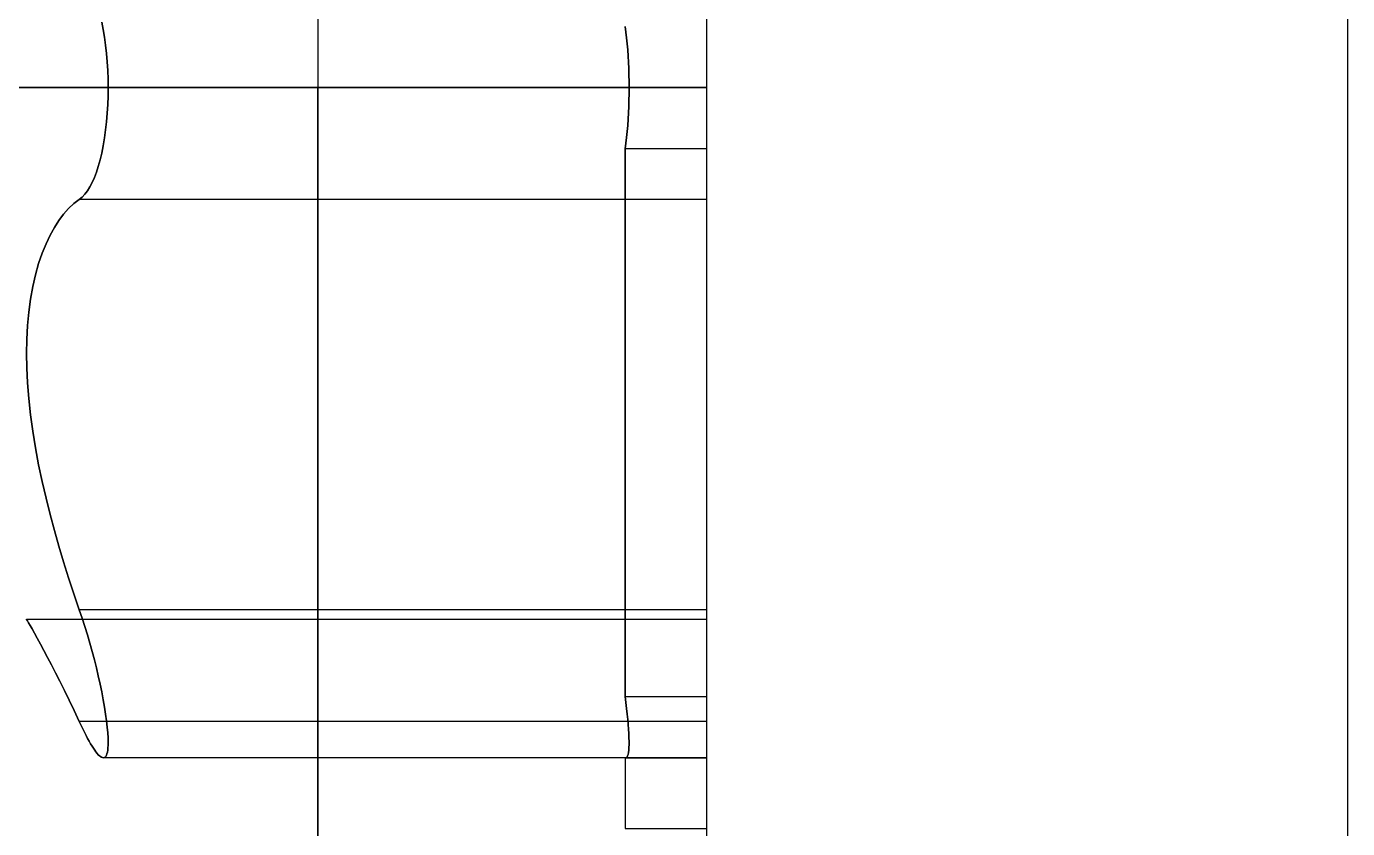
# Model space of a CAD drawing. Header units: millimetres. Extents: x 256 to 2599, y 626 to 1192.
# Drawn here: x 1908.485 to 1909.031, y 842.148 to 842.479 of the extents above; entities that cross this region are included whole.
import ezdxf

# ---------------------------------------------------------------- set-up
doc = ezdxf.new("R2010")
doc.units = ezdxf.units.MM
for name, color, linetype in [('Aria compressa', 140, 'Continuous'), ('MAIN-1', 7, 'Continuous'), ('MAIN-2', 7, 'Continuous')]:
    doc.layers.add(name, color=color, linetype=linetype)
doc.styles.add('PNP_LTYPE', font='txt.shx')
doc.linetypes.add('ISO-GENERAL', pattern='A,5,["/",PNP_LTYPE,S=1.5,R=0,X=0,Y=-0.75],-0.0001', length=5.0001)

msp = doc.modelspace()

# ---------------------------------------------------------------- linework, layer by layer
at = {"layer": 'Aria compressa', "linetype": 'ISO-GENERAL'}
msp.add_line((1909.03115, 890.23082), (1909.03115, 839.90568), dxfattribs=at)
at = {"layer": 'MAIN-1'}
msp.add_line((1908.76622, 834.29997), (1908.76622, 843.16655), dxfattribs=at)
at = {"layer": 'MAIN-2'}
for p, q in [((1908.60543, 843.20614), (1908.60543, 842.45406)), ((1908.60543, 843.20614), (1908.60543, 842.45406)), ((1908.60543, 843.20614), (1908.60543, 842.45406)), ((1908.60543, 843.20614), (1908.60543, 842.45406)), ((1908.5161, 842.48112), (1908.51672, 842.47808)), ((1908.51672, 842.47808), (1908.5161, 842.48112)), ((1908.5161, 842.48112), (1908.51672, 842.47808)), ((1908.51672, 842.47808), (1908.5161, 842.48112)), ((1908.51672, 842.47808), (1908.51725, 842.4749)), ((1908.51725, 842.4749), (1908.51672, 842.47808)), ((1908.51672, 842.47808), (1908.51725, 842.4749)), ((1908.51725, 842.4749), (1908.51672, 842.47808)), ((1908.51725, 842.4749), (1908.51771, 842.47158)), ((1908.51771, 842.47158), (1908.51725, 842.4749)), ((1908.51725, 842.4749), (1908.51771, 842.47158)), ((1908.51771, 842.47158), (1908.51725, 842.4749)), ((1908.7325, 842.47936), (1908.7328, 842.47705)), ((1908.7328, 842.47705), (1908.7325, 842.47936)), ((1908.7325, 842.47936), (1908.7328, 842.47705)), ((1908.7328, 842.47705), (1908.7325, 842.47936)), ((1908.7328, 842.47705), (1908.73307, 842.47466)), ((1908.73307, 842.47466), (1908.7328, 842.47705)), ((1908.7328, 842.47705), (1908.73307, 842.47466)), ((1908.73307, 842.47466), (1908.7328, 842.47705)), ((1908.73307, 842.47466), (1908.73332, 842.47219)), ((1908.73332, 842.47219), (1908.73307, 842.47466)), ((1908.73307, 842.47466), (1908.73332, 842.47219)), ((1908.73332, 842.47219), (1908.73307, 842.47466)), ((1908.51771, 842.47158), (1908.51808, 842.46815)), ((1908.51808, 842.46815), (1908.51771, 842.47158)), ((1908.51771, 842.47158), (1908.51808, 842.46815)), ((1908.51808, 842.46815), (1908.51771, 842.47158)), ((1908.73332, 842.47219), (1908.73353, 842.46967)), ((1908.73353, 842.46967), (1908.73332, 842.47219)), ((1908.73332, 842.47219), (1908.73353, 842.46967)), ((1908.73353, 842.46967), (1908.73332, 842.47219)), ((1908.73353, 842.46967), (1908.73371, 842.46711)), ((1908.73371, 842.46711), (1908.73353, 842.46967)), ((1908.73353, 842.46967), (1908.73371, 842.46711)), ((1908.73371, 842.46711), (1908.73353, 842.46967)), ((1908.51808, 842.46815), (1908.51838, 842.46465)), ((1908.51838, 842.46465), (1908.51808, 842.46815)), ((1908.51808, 842.46815), (1908.51838, 842.46465)), ((1908.51838, 842.46465), (1908.51808, 842.46815)), ((1908.51838, 842.46465), (1908.51858, 842.46111)), ((1908.51858, 842.46111), (1908.51838, 842.46465)), ((1908.51838, 842.46465), (1908.51858, 842.46111)), ((1908.51858, 842.46111), (1908.51838, 842.46465)), ((1908.73371, 842.46711), (1908.73385, 842.46451)), ((1908.73385, 842.46451), (1908.73371, 842.46711)), ((1908.73371, 842.46711), (1908.73385, 842.46451)), ((1908.73385, 842.46451), (1908.73371, 842.46711)), ((1908.73385, 842.46451), (1908.73396, 842.46189)), ((1908.73396, 842.46189), (1908.73385, 842.46451)), ((1908.73385, 842.46451), (1908.73396, 842.46189)), ((1908.73396, 842.46189), (1908.73385, 842.46451)), ((1908.51858, 842.46111), (1908.51871, 842.45757)), ((1908.51871, 842.45757), (1908.51858, 842.46111)), ((1908.51858, 842.46111), (1908.51871, 842.45757)), ((1908.51871, 842.45757), (1908.51858, 842.46111)), ((1908.73396, 842.46189), (1908.73404, 842.45927)), ((1908.73404, 842.45927), (1908.73396, 842.46189)), ((1908.73396, 842.46189), (1908.73404, 842.45927)), ((1908.73404, 842.45927), (1908.73396, 842.46189)), ((1908.73404, 842.45927), (1908.73409, 842.45665)), ((1908.73409, 842.45665), (1908.73404, 842.45927)), ((1908.73404, 842.45927), (1908.73409, 842.45665)), ((1908.73409, 842.45665), (1908.73404, 842.45927)), ((1908.18039, 842.45406), (1908.76622, 842.45406)), ((1908.18039, 842.45406), (1908.76622, 842.45406)), ((1908.76622, 842.45406), (1908.18039, 842.45406)), ((1908.76622, 842.45406), (1908.18039, 842.45406)), ((1908.51871, 842.45757), (1908.51875, 842.45406)), ((1908.51875, 842.45406), (1908.51871, 842.45757)), ((1908.51871, 842.45757), (1908.51875, 842.45406)), ((1908.51875, 842.45406), (1908.51871, 842.45757)), ((1908.51871, 842.45055), (1908.51875, 842.45406)), ((1908.51875, 842.45406), (1908.51871, 842.45055)), ((1908.51871, 842.45055), (1908.51875, 842.45406)), ((1908.51875, 842.45406), (1908.51871, 842.45055)), ((1908.60543, 841.70199), (1908.60543, 842.45406)), ((1908.60543, 842.45406), (1908.60543, 841.70199)), ((1908.60543, 841.70199), (1908.60543, 842.45406)), ((1908.60543, 842.45406), (1908.60543, 841.70199)), ((1908.73409, 842.45665), (1908.7341, 842.45406)), ((1908.7341, 842.45406), (1908.73409, 842.45665)), ((1908.73409, 842.45665), (1908.7341, 842.45406)), ((1908.7341, 842.45406), (1908.73409, 842.45665)), ((1908.7341, 842.45406), (1908.73409, 842.45147)), ((1908.73409, 842.45147), (1908.7341, 842.45406)), ((1908.7341, 842.45406), (1908.73409, 842.45147)), ((1908.73409, 842.45147), (1908.7341, 842.45406)), ((1908.51858, 842.44701), (1908.51871, 842.45055)), ((1908.51871, 842.45055), (1908.51858, 842.44701)), ((1908.51858, 842.44701), (1908.51871, 842.45055)), ((1908.51871, 842.45055), (1908.51858, 842.44701)), ((1908.73404, 842.44886), (1908.73396, 842.44623)), ((1908.73396, 842.44623), (1908.73404, 842.44886)), ((1908.73404, 842.44886), (1908.73396, 842.44623)), ((1908.73396, 842.44623), (1908.73404, 842.44886)), ((1908.73409, 842.45147), (1908.73404, 842.44886)), ((1908.73404, 842.44886), (1908.73409, 842.45147)), ((1908.73409, 842.45147), (1908.73404, 842.44886)), ((1908.73404, 842.44886), (1908.73409, 842.45147)), ((1908.51808, 842.43997), (1908.51838, 842.44347)), ((1908.51838, 842.44347), (1908.51808, 842.43997)), ((1908.51808, 842.43997), (1908.51838, 842.44347)), ((1908.51838, 842.44347), (1908.51808, 842.43997)), ((1908.51838, 842.44347), (1908.51858, 842.44701)), ((1908.51858, 842.44701), (1908.51838, 842.44347)), ((1908.51838, 842.44347), (1908.51858, 842.44701)), ((1908.51858, 842.44701), (1908.51838, 842.44347)), ((1908.73385, 842.44362), (1908.73371, 842.44101)), ((1908.73371, 842.44101), (1908.73385, 842.44362)), ((1908.73385, 842.44362), (1908.73371, 842.44101)), ((1908.73371, 842.44101), (1908.73385, 842.44362)), ((1908.73396, 842.44623), (1908.73385, 842.44362)), ((1908.73385, 842.44362), (1908.73396, 842.44623)), ((1908.73396, 842.44623), (1908.73385, 842.44362)), ((1908.73385, 842.44362), (1908.73396, 842.44623)), ((1908.51725, 842.43323), (1908.51771, 842.43655)), ((1908.51771, 842.43655), (1908.51725, 842.43323)), ((1908.51725, 842.43323), (1908.51771, 842.43655)), ((1908.51771, 842.43655), (1908.51725, 842.43323)), ((1908.51771, 842.43655), (1908.51808, 842.43997)), ((1908.51808, 842.43997), (1908.51771, 842.43655)), ((1908.51771, 842.43655), (1908.51808, 842.43997)), ((1908.51808, 842.43997), (1908.51771, 842.43655)), ((1908.73353, 842.43845), (1908.73332, 842.43593)), ((1908.73332, 842.43593), (1908.73353, 842.43845)), ((1908.73353, 842.43845), (1908.73332, 842.43593)), ((1908.73332, 842.43593), (1908.73353, 842.43845)), ((1908.73371, 842.44101), (1908.73353, 842.43845)), ((1908.73353, 842.43845), (1908.73371, 842.44101)), ((1908.73371, 842.44101), (1908.73353, 842.43845)), ((1908.73353, 842.43845), (1908.73371, 842.44101)), ((1908.51672, 842.43004), (1908.51725, 842.43323)), ((1908.51725, 842.43323), (1908.51672, 842.43004)), ((1908.51672, 842.43004), (1908.51725, 842.43323)), ((1908.51725, 842.43323), (1908.51672, 842.43004)), ((1908.7328, 842.43107), (1908.7325, 842.42876)), ((1908.7325, 842.42876), (1908.7328, 842.43107)), ((1908.7328, 842.43107), (1908.7325, 842.42876)), ((1908.7325, 842.42876), (1908.7328, 842.43107)), ((1908.73307, 842.43347), (1908.7328, 842.43107)), ((1908.7328, 842.43107), (1908.73307, 842.43347)), ((1908.73307, 842.43347), (1908.7328, 842.43107)), ((1908.7328, 842.43107), (1908.73307, 842.43347)), ((1908.73332, 842.43593), (1908.73307, 842.43347)), ((1908.73307, 842.43347), (1908.73332, 842.43593)), ((1908.73332, 842.43593), (1908.73307, 842.43347)), ((1908.73307, 842.43347), (1908.73332, 842.43593)), ((1908.51543, 842.42414), (1908.5161, 842.42701)), ((1908.5161, 842.42701), (1908.51543, 842.42414)), ((1908.51543, 842.42414), (1908.5161, 842.42701)), ((1908.5161, 842.42701), (1908.51543, 842.42414)), ((1908.5161, 842.42701), (1908.51672, 842.43004)), ((1908.51672, 842.43004), (1908.5161, 842.42701)), ((1908.5161, 842.42701), (1908.51672, 842.43004)), ((1908.51672, 842.43004), (1908.5161, 842.42701)), ((1908.7325, 842.42876), (1908.7325, 842.20222)), ((1908.7325, 842.20222), (1908.7325, 842.42876)), ((1908.7325, 842.42876), (1908.7325, 842.20222)), ((1908.7325, 842.20222), (1908.7325, 842.42876)), ((1908.76622, 842.42876), (1908.7325, 842.42876)), ((1908.51389, 842.41905), (1908.51468, 842.42149)), ((1908.51468, 842.42149), (1908.51389, 842.41905)), ((1908.51389, 842.41905), (1908.51468, 842.42149)), ((1908.51468, 842.42149), (1908.51389, 842.41905)), ((1908.51468, 842.42149), (1908.51543, 842.42414)), ((1908.51543, 842.42414), (1908.51468, 842.42149)), ((1908.51468, 842.42149), (1908.51543, 842.42414)), ((1908.51543, 842.42414), (1908.51468, 842.42149)), ((1908.51119, 842.41299), (1908.51215, 842.41482)), ((1908.51215, 842.41482), (1908.51119, 842.41299)), ((1908.51119, 842.41299), (1908.51215, 842.41482)), ((1908.51215, 842.41482), (1908.51119, 842.41299)), ((1908.51215, 842.41482), (1908.51305, 842.41684)), ((1908.51305, 842.41684), (1908.51215, 842.41482)), ((1908.51215, 842.41482), (1908.51305, 842.41684)), ((1908.51305, 842.41684), (1908.51215, 842.41482)), ((1908.51305, 842.41684), (1908.51389, 842.41905)), ((1908.51389, 842.41905), (1908.51305, 842.41684)), ((1908.51305, 842.41684), (1908.51389, 842.41905)), ((1908.51389, 842.41905), (1908.51305, 842.41684)), ((1908.50798, 842.40876), (1908.5091, 842.40994)), ((1908.5091, 842.40994), (1908.50798, 842.40876)), ((1908.50798, 842.40876), (1908.5091, 842.40994)), ((1908.5091, 842.40994), (1908.50798, 842.40876)), ((1908.5091, 842.40994), (1908.51017, 842.41135)), ((1908.51017, 842.41135), (1908.5091, 842.40994)), ((1908.5091, 842.40994), (1908.51017, 842.41135)), ((1908.51017, 842.41135), (1908.5091, 842.40994)), ((1908.51017, 842.41135), (1908.51119, 842.41299)), ((1908.51119, 842.41299), (1908.51017, 842.41135)), ((1908.51017, 842.41135), (1908.51119, 842.41299)), ((1908.51119, 842.41299), (1908.51017, 842.41135)), ((1908.50239, 842.40403), (1908.50031, 842.40169)), ((1908.50031, 842.40169), (1908.50239, 842.40403)), ((1908.50239, 842.40403), (1908.50031, 842.40169)), ((1908.50031, 842.40169), (1908.50239, 842.40403)), ((1908.50457, 842.40608), (1908.50239, 842.40403)), ((1908.50239, 842.40403), (1908.50457, 842.40608)), ((1908.50457, 842.40608), (1908.50239, 842.40403)), ((1908.50239, 842.40403), (1908.50457, 842.40608)), ((1908.50683, 842.40783), (1908.50457, 842.40608)), ((1908.50457, 842.40608), (1908.50683, 842.40783)), ((1908.50683, 842.40783), (1908.50457, 842.40608)), ((1908.50457, 842.40608), (1908.50683, 842.40783)), ((1908.50683, 842.40783), (1908.50798, 842.40876)), ((1908.50798, 842.40876), (1908.50683, 842.40783)), ((1908.50683, 842.40783), (1908.50798, 842.40876)), ((1908.50798, 842.40876), (1908.50683, 842.40783)), ((1908.76622, 842.40783), (1908.50683, 842.40783)), ((1908.76622, 842.40783), (1908.50683, 842.40783)), ((1908.76622, 842.40783), (1908.50683, 842.40783)), ((1908.76622, 842.40783), (1908.50683, 842.40783)), ((1908.49835, 842.39908), (1908.49651, 842.39622)), ((1908.49651, 842.39622), (1908.49835, 842.39908)), ((1908.49835, 842.39908), (1908.49651, 842.39622)), ((1908.49651, 842.39622), (1908.49835, 842.39908)), ((1908.50031, 842.40169), (1908.49835, 842.39908)), ((1908.49835, 842.39908), (1908.50031, 842.40169)), ((1908.50031, 842.40169), (1908.49835, 842.39908)), ((1908.49835, 842.39908), (1908.50031, 842.40169)), ((1908.49475, 842.39303), (1908.49306, 842.38947)), ((1908.49306, 842.38947), (1908.49475, 842.39303)), ((1908.49475, 842.39303), (1908.49306, 842.38947)), ((1908.49306, 842.38947), (1908.49475, 842.39303)), ((1908.49651, 842.39622), (1908.49475, 842.39303)), ((1908.49475, 842.39303), (1908.49651, 842.39622)), ((1908.49651, 842.39622), (1908.49475, 842.39303)), ((1908.49475, 842.39303), (1908.49651, 842.39622)), ((1908.49306, 842.38947), (1908.49146, 842.38556)), ((1908.49146, 842.38556), (1908.49306, 842.38947)), ((1908.49306, 842.38947), (1908.49146, 842.38556)), ((1908.49146, 842.38556), (1908.49306, 842.38947)), ((1908.49146, 842.38556), (1908.49001, 842.38128)), ((1908.49001, 842.38128), (1908.49146, 842.38556)), ((1908.49146, 842.38556), (1908.49001, 842.38128)), ((1908.49001, 842.38128), (1908.49146, 842.38556)), ((1908.4887, 842.37668), (1908.48757, 842.37178)), ((1908.48757, 842.37178), (1908.4887, 842.37668)), ((1908.4887, 842.37668), (1908.48757, 842.37178)), ((1908.48757, 842.37178), (1908.4887, 842.37668)), ((1908.49001, 842.38128), (1908.4887, 842.37668)), ((1908.4887, 842.37668), (1908.49001, 842.38128)), ((1908.49001, 842.38128), (1908.4887, 842.37668)), ((1908.4887, 842.37668), (1908.49001, 842.38128)), ((1908.48757, 842.37178), (1908.48663, 842.3666)), ((1908.48663, 842.3666), (1908.48757, 842.37178)), ((1908.48757, 842.37178), (1908.48663, 842.3666)), ((1908.48663, 842.3666), (1908.48757, 842.37178)), ((1908.48663, 842.3666), (1908.48591, 842.36119)), ((1908.48591, 842.36119), (1908.48663, 842.3666)), ((1908.48663, 842.3666), (1908.48591, 842.36119)), ((1908.48591, 842.36119), (1908.48663, 842.3666)), ((1908.48591, 842.36119), (1908.48538, 842.35561)), ((1908.48538, 842.35561), (1908.48591, 842.36119)), ((1908.48591, 842.36119), (1908.48538, 842.35561)), ((1908.48538, 842.35561), (1908.48591, 842.36119)), ((1908.48538, 842.35561), (1908.48507, 842.3499)), ((1908.48507, 842.3499), (1908.48538, 842.35561)), ((1908.48538, 842.35561), (1908.48507, 842.3499)), ((1908.48507, 842.3499), (1908.48538, 842.35561)), ((1908.48507, 842.3499), (1908.48496, 842.34412)), ((1908.48496, 842.34412), (1908.48507, 842.3499)), ((1908.48507, 842.3499), (1908.48496, 842.34412)), ((1908.48496, 842.34412), (1908.48507, 842.3499)), ((1908.48496, 842.34412), (1908.48507, 842.33817)), ((1908.48507, 842.33817), (1908.48496, 842.34412)), ((1908.48496, 842.34412), (1908.48507, 842.33817)), ((1908.48507, 842.33817), (1908.48496, 842.34412)), ((1908.48507, 842.33817), (1908.48538, 842.33192)), ((1908.48538, 842.33192), (1908.48507, 842.33817)), ((1908.48507, 842.33817), (1908.48538, 842.33192)), ((1908.48538, 842.33192), (1908.48507, 842.33817)), ((1908.48538, 842.33192), (1908.48591, 842.32544)), ((1908.48591, 842.32544), (1908.48538, 842.33192)), ((1908.48538, 842.33192), (1908.48591, 842.32544)), ((1908.48591, 842.32544), (1908.48538, 842.33192)), ((1908.48591, 842.32544), (1908.48663, 842.31877)), ((1908.48663, 842.31877), (1908.48591, 842.32544)), ((1908.48591, 842.32544), (1908.48663, 842.31877)), ((1908.48663, 842.31877), (1908.48591, 842.32544)), ((1908.48663, 842.31877), (1908.48757, 842.31196)), ((1908.48757, 842.31196), (1908.48663, 842.31877)), ((1908.48663, 842.31877), (1908.48757, 842.31196)), ((1908.48757, 842.31196), (1908.48663, 842.31877)), ((1908.48757, 842.31196), (1908.4887, 842.30505)), ((1908.4887, 842.30505), (1908.48757, 842.31196)), ((1908.48757, 842.31196), (1908.4887, 842.30505)), ((1908.4887, 842.30505), (1908.48757, 842.31196)), ((1908.4887, 842.30505), (1908.49001, 842.2981)), ((1908.49001, 842.2981), (1908.4887, 842.30505)), ((1908.4887, 842.30505), (1908.49001, 842.2981)), ((1908.49001, 842.2981), (1908.4887, 842.30505)), ((1908.49001, 842.2981), (1908.49146, 842.29116)), ((1908.49146, 842.29116), (1908.49001, 842.2981)), ((1908.49001, 842.2981), (1908.49146, 842.29116)), ((1908.49146, 842.29116), (1908.49001, 842.2981)), ((1908.49146, 842.29116), (1908.49306, 842.28428)), ((1908.49306, 842.28428), (1908.49146, 842.29116)), ((1908.49146, 842.29116), (1908.49306, 842.28428)), ((1908.49306, 842.28428), (1908.49146, 842.29116)), ((1908.49306, 842.28428), (1908.49475, 842.27752)), ((1908.49475, 842.27752), (1908.49306, 842.28428)), ((1908.49306, 842.28428), (1908.49475, 842.27752)), ((1908.49475, 842.27752), (1908.49306, 842.28428)), ((1908.49475, 842.27752), (1908.49651, 842.27093)), ((1908.49651, 842.27093), (1908.49475, 842.27752)), ((1908.49475, 842.27752), (1908.49651, 842.27093)), ((1908.49651, 842.27093), (1908.49475, 842.27752)), ((1908.49651, 842.27093), (1908.49835, 842.26445)), ((1908.49835, 842.26445), (1908.49651, 842.27093)), ((1908.49651, 842.27093), (1908.49835, 842.26445)), ((1908.49835, 842.26445), (1908.49651, 842.27093)), ((1908.49835, 842.26445), (1908.50031, 842.25788)), ((1908.50031, 842.25788), (1908.49835, 842.26445)), ((1908.49835, 842.26445), (1908.50031, 842.25788)), ((1908.50031, 842.25788), (1908.49835, 842.26445)), ((1908.50031, 842.25788), (1908.50239, 842.25126)), ((1908.50239, 842.25126), (1908.50031, 842.25788)), ((1908.50031, 842.25788), (1908.50239, 842.25126)), ((1908.50239, 842.25126), (1908.50031, 842.25788)), ((1908.50239, 842.25126), (1908.50457, 842.24465)), ((1908.50457, 842.24465), (1908.50239, 842.25126)), ((1908.50239, 842.25126), (1908.50457, 842.24465)), ((1908.50457, 842.24465), (1908.50239, 842.25126)), ((1908.50457, 842.24465), (1908.50683, 842.23807)), ((1908.50683, 842.23807), (1908.50457, 842.24465)), ((1908.50457, 842.24465), (1908.50683, 842.23807)), ((1908.50683, 842.23807), (1908.50457, 842.24465)), ((1908.50683, 842.23807), (1908.50798, 842.23469)), ((1908.50798, 842.23469), (1908.50683, 842.23807)), ((1908.76622, 842.23807), (1908.50683, 842.23807)), ((1908.50683, 842.23807), (1908.50798, 842.23469)), ((1908.50798, 842.23469), (1908.50683, 842.23807)), ((1908.76622, 842.23807), (1908.50683, 842.23807)), ((1908.76622, 842.23807), (1908.50683, 842.23807)), ((1908.76622, 842.23807), (1908.50683, 842.23807)), ((1908.50798, 842.23469), (1908.5091, 842.23124)), ((1908.5091, 842.23124), (1908.50798, 842.23469)), ((1908.50798, 842.23469), (1908.5091, 842.23124)), ((1908.5091, 842.23124), (1908.50798, 842.23469)), ((1908.48505, 842.23403), (1908.48496, 842.23419)), ((1908.48496, 842.23419), (1908.48505, 842.23403)), ((1908.48496, 842.23419), (1908.76622, 842.23419)), ((1908.48505, 842.23403), (1908.48496, 842.23419)), ((1908.48496, 842.23419), (1908.48505, 842.23403)), ((1908.48534, 842.23355), (1908.48505, 842.23403)), ((1908.48505, 842.23403), (1908.48534, 842.23355)), ((1908.48534, 842.23355), (1908.48505, 842.23403)), ((1908.48505, 842.23403), (1908.48534, 842.23355)), ((1908.4858, 842.23276), (1908.48534, 842.23355)), ((1908.48534, 842.23355), (1908.4858, 842.23276)), ((1908.4858, 842.23276), (1908.48534, 842.23355)), ((1908.48534, 842.23355), (1908.4858, 842.23276)), ((1908.48645, 842.23164), (1908.4858, 842.23276)), ((1908.4858, 842.23276), (1908.48645, 842.23164)), ((1908.48645, 842.23164), (1908.4858, 842.23276)), ((1908.4858, 842.23276), (1908.48645, 842.23164)), ((1908.48727, 842.2302), (1908.48645, 842.23164)), ((1908.48645, 842.23164), (1908.48727, 842.2302)), ((1908.48727, 842.2302), (1908.48645, 842.23164)), ((1908.48645, 842.23164), (1908.48727, 842.2302)), ((1908.48827, 842.22842), (1908.48727, 842.2302)), ((1908.48727, 842.2302), (1908.48827, 842.22842)), ((1908.48827, 842.22842), (1908.48727, 842.2302)), ((1908.48727, 842.2302), (1908.48827, 842.22842)), ((1908.5091, 842.23124), (1908.51017, 842.22777)), ((1908.51017, 842.22777), (1908.5091, 842.23124)), ((1908.5091, 842.23124), (1908.51017, 842.22777)), ((1908.51017, 842.22777), (1908.5091, 842.23124)), ((1908.48945, 842.22633), (1908.48827, 842.22842)), ((1908.48827, 842.22842), (1908.48945, 842.22633)), ((1908.48945, 842.22633), (1908.48827, 842.22842)), ((1908.48827, 842.22842), (1908.48945, 842.22633)), ((1908.49076, 842.22394), (1908.48945, 842.22633)), ((1908.48945, 842.22633), (1908.49076, 842.22394)), ((1908.49076, 842.22394), (1908.48945, 842.22633)), ((1908.48945, 842.22633), (1908.49076, 842.22394)), ((1908.4922, 842.22128), (1908.49076, 842.22394)), ((1908.49076, 842.22394), (1908.4922, 842.22128)), ((1908.4922, 842.22128), (1908.49076, 842.22394)), ((1908.49076, 842.22394), (1908.4922, 842.22128)), ((1908.51017, 842.22777), (1908.51119, 842.22429)), ((1908.51119, 842.22429), (1908.51017, 842.22777)), ((1908.51017, 842.22777), (1908.51119, 842.22429)), ((1908.51119, 842.22429), (1908.51017, 842.22777)), ((1908.51119, 842.22429), (1908.51215, 842.22084)), ((1908.51215, 842.22084), (1908.51119, 842.22429)), ((1908.51119, 842.22429), (1908.51215, 842.22084)), ((1908.51215, 842.22084), (1908.51119, 842.22429)), ((1908.49374, 842.2184), (1908.4922, 842.22128)), ((1908.4922, 842.22128), (1908.49374, 842.2184)), ((1908.49374, 842.2184), (1908.4922, 842.22128)), ((1908.4922, 842.22128), (1908.49374, 842.2184)), ((1908.49536, 842.21531), (1908.49374, 842.2184)), ((1908.49374, 842.2184), (1908.49536, 842.21531)), ((1908.49536, 842.21531), (1908.49374, 842.2184)), ((1908.49374, 842.2184), (1908.49536, 842.21531)), ((1908.51215, 842.22084), (1908.51305, 842.21744)), ((1908.51305, 842.21744), (1908.51215, 842.22084)), ((1908.51215, 842.22084), (1908.51305, 842.21744)), ((1908.51305, 842.21744), (1908.51215, 842.22084)), ((1908.49703, 842.21206), (1908.49536, 842.21531)), ((1908.49536, 842.21531), (1908.49703, 842.21206)), ((1908.49703, 842.21206), (1908.49536, 842.21531)), ((1908.49536, 842.21531), (1908.49703, 842.21206)), ((1908.51305, 842.21744), (1908.51389, 842.21409)), ((1908.51389, 842.21409), (1908.51305, 842.21744)), ((1908.51305, 842.21744), (1908.51389, 842.21409)), ((1908.51389, 842.21409), (1908.51305, 842.21744)), ((1908.51389, 842.21409), (1908.51468, 842.21074)), ((1908.51468, 842.21074), (1908.51389, 842.21409)), ((1908.51389, 842.21409), (1908.51468, 842.21074)), ((1908.51468, 842.21074), (1908.51389, 842.21409)), ((1908.4988, 842.20856), (1908.49703, 842.21206)), ((1908.49703, 842.21206), (1908.4988, 842.20856)), ((1908.4988, 842.20856), (1908.49703, 842.21206)), ((1908.49703, 842.21206), (1908.4988, 842.20856)), ((1908.50067, 842.20477), (1908.4988, 842.20856)), ((1908.4988, 842.20856), (1908.50067, 842.20477)), ((1908.50067, 842.20477), (1908.4988, 842.20856)), ((1908.4988, 842.20856), (1908.50067, 842.20477)), ((1908.51468, 842.21074), (1908.51543, 842.2074)), ((1908.51543, 842.2074), (1908.51468, 842.21074)), ((1908.51468, 842.21074), (1908.51543, 842.2074)), ((1908.51543, 842.2074), (1908.51468, 842.21074)), ((1908.51543, 842.2074), (1908.5161, 842.20412)), ((1908.5161, 842.20412), (1908.51543, 842.2074)), ((1908.51543, 842.2074), (1908.5161, 842.20412)), ((1908.5161, 842.20412), (1908.51543, 842.2074)), ((1908.50265, 842.20071), (1908.50067, 842.20477)), ((1908.50067, 842.20477), (1908.50265, 842.20071)), ((1908.50265, 842.20071), (1908.50067, 842.20477)), ((1908.50067, 842.20477), (1908.50265, 842.20071)), ((1908.5161, 842.20412), (1908.51672, 842.20092)), ((1908.51672, 842.20092), (1908.5161, 842.20412)), ((1908.5161, 842.20412), (1908.51672, 842.20092)), ((1908.51672, 842.20092), (1908.5161, 842.20412)), ((1908.73282, 842.19972), (1908.7325, 842.20223)), ((1908.7325, 842.20223), (1908.73282, 842.19972)), ((1908.73282, 842.19972), (1908.7325, 842.20223)), ((1908.7325, 842.20223), (1908.73282, 842.19972)), ((1908.7325, 842.20222), (1908.76622, 842.20222)), ((1908.5047, 842.19639), (1908.50265, 842.20071)), ((1908.50265, 842.20071), (1908.5047, 842.19639)), ((1908.5047, 842.19639), (1908.50265, 842.20071)), ((1908.50265, 842.20071), (1908.5047, 842.19639)), ((1908.50683, 842.19183), (1908.5047, 842.19639)), ((1908.5047, 842.19639), (1908.50683, 842.19183)), ((1908.50683, 842.19183), (1908.5047, 842.19639)), ((1908.5047, 842.19639), (1908.50683, 842.19183)), ((1908.51672, 842.20092), (1908.51725, 842.19784)), ((1908.51725, 842.19784), (1908.51672, 842.20092)), ((1908.51672, 842.20092), (1908.51725, 842.19784)), ((1908.51725, 842.19784), (1908.51672, 842.20092)), ((1908.51725, 842.19784), (1908.51771, 842.19491)), ((1908.51771, 842.19491), (1908.51725, 842.19784)), ((1908.51725, 842.19784), (1908.51771, 842.19491)), ((1908.51771, 842.19491), (1908.51725, 842.19784)), ((1908.73311, 842.19729), (1908.73282, 842.19972)), ((1908.73282, 842.19972), (1908.73311, 842.19729)), ((1908.73311, 842.19729), (1908.73282, 842.19972)), ((1908.73282, 842.19972), (1908.73311, 842.19729)), ((1908.73337, 842.19497), (1908.73311, 842.19729)), ((1908.73311, 842.19729), (1908.73337, 842.19496)), ((1908.73337, 842.19497), (1908.73311, 842.19729)), ((1908.73311, 842.19729), (1908.73337, 842.19496)), ((1908.50754, 842.1903), (1908.50683, 842.19184)), ((1908.50683, 842.19184), (1908.50754, 842.1903)), ((1908.76622, 842.19184), (1908.50683, 842.19184)), ((1908.50754, 842.1903), (1908.50683, 842.19184)), ((1908.50683, 842.19184), (1908.50754, 842.1903)), ((1908.76622, 842.19184), (1908.50683, 842.19184)), ((1908.76622, 842.19184), (1908.50683, 842.19184)), ((1908.76622, 842.19184), (1908.50683, 842.19184)), ((1908.51771, 842.19491), (1908.51808, 842.19216)), ((1908.51808, 842.19216), (1908.51771, 842.19491)), ((1908.51771, 842.19491), (1908.51808, 842.19216)), ((1908.51808, 842.19216), (1908.51771, 842.19491)), ((1908.51808, 842.19216), (1908.51838, 842.18959)), ((1908.51838, 842.18958), (1908.51808, 842.19216)), ((1908.51808, 842.19216), (1908.51838, 842.18959)), ((1908.51838, 842.18958), (1908.51808, 842.19216)), ((1908.73358, 842.19275), (1908.73337, 842.19497)), ((1908.73358, 842.19275), (1908.73337, 842.19497)), ((1908.73337, 842.19496), (1908.73358, 842.19275)), ((1908.73337, 842.19496), (1908.73358, 842.19275)), ((1908.73376, 842.19066), (1908.73358, 842.19275)), ((1908.73358, 842.19275), (1908.73376, 842.19066)), ((1908.73376, 842.19066), (1908.73358, 842.19275)), ((1908.73358, 842.19275), (1908.73376, 842.19066)), ((1908.7339, 842.1887), (1908.73376, 842.19066)), ((1908.73376, 842.19066), (1908.7339, 842.18869)), ((1908.7339, 842.1887), (1908.73376, 842.19066)), ((1908.73376, 842.19066), (1908.7339, 842.18869)), ((1908.50824, 842.18884), (1908.50754, 842.1903)), ((1908.50754, 842.1903), (1908.50824, 842.18884)), ((1908.50824, 842.18884), (1908.50754, 842.1903)), ((1908.50754, 842.1903), (1908.50824, 842.18884)), ((1908.50893, 842.18745), (1908.50824, 842.18884)), ((1908.50824, 842.18884), (1908.50893, 842.18744)), ((1908.50893, 842.18745), (1908.50824, 842.18884)), ((1908.50824, 842.18884), (1908.50893, 842.18744)), ((1908.5096, 842.18614), (1908.50893, 842.18745)), ((1908.5096, 842.18614), (1908.50893, 842.18745)), ((1908.50893, 842.18744), (1908.5096, 842.18614)), ((1908.50893, 842.18744), (1908.5096, 842.18614)), ((1908.51025, 842.1849), (1908.5096, 842.18614)), ((1908.5096, 842.18614), (1908.51025, 842.1849)), ((1908.51025, 842.1849), (1908.5096, 842.18614)), ((1908.5096, 842.18614), (1908.51025, 842.1849)), ((1908.51838, 842.18959), (1908.51858, 842.18724)), ((1908.51838, 842.18959), (1908.51858, 842.18724)), ((1908.51858, 842.18724), (1908.51838, 842.18958)), ((1908.51858, 842.18724), (1908.51838, 842.18958)), ((1908.51858, 842.18724), (1908.51871, 842.18512)), ((1908.51871, 842.18512), (1908.51858, 842.18724)), ((1908.51858, 842.18724), (1908.51871, 842.18512)), ((1908.51871, 842.18512), (1908.51858, 842.18724)), ((1908.73401, 842.18688), (1908.7339, 842.1887)), ((1908.73401, 842.18688), (1908.7339, 842.1887)), ((1908.7339, 842.18869), (1908.73401, 842.18688)), ((1908.7339, 842.18869), (1908.73401, 842.18688)), ((1908.73407, 842.18521), (1908.73401, 842.18688)), ((1908.73401, 842.18688), (1908.73407, 842.18521)), ((1908.73407, 842.18521), (1908.73401, 842.18688)), ((1908.73401, 842.18688), (1908.73407, 842.18521)), ((1908.7341, 842.18369), (1908.73407, 842.18521)), ((1908.73407, 842.18521), (1908.7341, 842.18369)), ((1908.7341, 842.18369), (1908.73407, 842.18521)), ((1908.73407, 842.18521), (1908.7341, 842.18369)), ((1908.51089, 842.18375), (1908.51025, 842.1849)), ((1908.51025, 842.1849), (1908.51089, 842.18374)), ((1908.51089, 842.18375), (1908.51025, 842.1849)), ((1908.51025, 842.1849), (1908.51089, 842.18374)), ((1908.5115, 842.18268), (1908.51089, 842.18375)), ((1908.5115, 842.18268), (1908.51089, 842.18375)), ((1908.51089, 842.18374), (1908.5115, 842.18268)), ((1908.51089, 842.18374), (1908.5115, 842.18268)), ((1908.51209, 842.18171), (1908.5115, 842.18268)), ((1908.5115, 842.18268), (1908.51209, 842.18171)), ((1908.51209, 842.18171), (1908.5115, 842.18268)), ((1908.5115, 842.18268), (1908.51209, 842.18171)), ((1908.51265, 842.18081), (1908.51209, 842.18171)), ((1908.51209, 842.18171), (1908.51265, 842.18081)), ((1908.51265, 842.18081), (1908.51209, 842.18171)), ((1908.51209, 842.18171), (1908.51265, 842.18081)), ((1908.51319, 842.18002), (1908.51265, 842.18081)), ((1908.51265, 842.18081), (1908.51319, 842.18002)), ((1908.51319, 842.18002), (1908.51265, 842.18081)), ((1908.51265, 842.18081), (1908.51319, 842.18002)), ((1908.51371, 842.17932), (1908.51319, 842.18002)), ((1908.51319, 842.18002), (1908.51371, 842.17932)), ((1908.51371, 842.17932), (1908.51319, 842.18002)), ((1908.51319, 842.18002), (1908.51371, 842.17932)), ((1908.51857, 842.1801), (1908.51843, 842.17926)), ((1908.51843, 842.17926), (1908.51857, 842.1801)), ((1908.51857, 842.1801), (1908.51843, 842.17926)), ((1908.51843, 842.17926), (1908.51857, 842.1801)), ((1908.51867, 842.18104), (1908.51857, 842.1801)), ((1908.51857, 842.1801), (1908.51867, 842.18104)), ((1908.51867, 842.18104), (1908.51857, 842.1801)), ((1908.51857, 842.1801), (1908.51867, 842.18104)), ((1908.51873, 842.1821), (1908.51867, 842.18104)), ((1908.51867, 842.18104), (1908.51873, 842.1821)), ((1908.51873, 842.1821), (1908.51867, 842.18104)), ((1908.51867, 842.18104), (1908.51873, 842.1821)), ((1908.51871, 842.18512), (1908.51875, 842.18325)), ((1908.51875, 842.18325), (1908.51871, 842.18512)), ((1908.51871, 842.18512), (1908.51875, 842.18325)), ((1908.51875, 842.18325), (1908.51871, 842.18512)), ((1908.51875, 842.18325), (1908.51873, 842.1821)), ((1908.51873, 842.1821), (1908.51875, 842.18325)), ((1908.51875, 842.18325), (1908.51873, 842.1821)), ((1908.51873, 842.1821), (1908.51875, 842.18325)), ((1908.73385, 842.17908), (1908.73397, 842.18002)), ((1908.73385, 842.17908), (1908.73397, 842.18002)), ((1908.73397, 842.18001), (1908.73385, 842.17908)), ((1908.73397, 842.18001), (1908.73385, 842.17908)), ((1908.73397, 842.18002), (1908.73405, 842.18111)), ((1908.73405, 842.18111), (1908.73397, 842.18001)), ((1908.73397, 842.18002), (1908.73405, 842.18111)), ((1908.73405, 842.18111), (1908.73397, 842.18001)), ((1908.73405, 842.18111), (1908.7341, 842.18233)), ((1908.7341, 842.18233), (1908.73405, 842.18111)), ((1908.73405, 842.18111), (1908.7341, 842.18233)), ((1908.7341, 842.18233), (1908.73405, 842.18111)), ((1908.7341, 842.18233), (1908.7341, 842.18369)), ((1908.7341, 842.18369), (1908.7341, 842.18233)), ((1908.7341, 842.18233), (1908.7341, 842.18369)), ((1908.7341, 842.18369), (1908.7341, 842.18233)), ((1908.51421, 842.1787), (1908.51371, 842.17932)), ((1908.51371, 842.17932), (1908.51421, 842.1787)), ((1908.51421, 842.1787), (1908.51371, 842.17932)), ((1908.51371, 842.17932), (1908.51421, 842.17869)), ((1908.51469, 842.17816), (1908.51421, 842.1787)), ((1908.51421, 842.1787), (1908.51469, 842.17816)), ((1908.51469, 842.17816), (1908.51421, 842.1787)), ((1908.51421, 842.17869), (1908.51469, 842.17816)), ((1908.51515, 842.17772), (1908.51469, 842.17816)), ((1908.51469, 842.17816), (1908.51515, 842.17772)), ((1908.51515, 842.17772), (1908.51469, 842.17816)), ((1908.51469, 842.17816), (1908.51515, 842.17772)), ((1908.51559, 842.17737), (1908.51515, 842.17772)), ((1908.51515, 842.17772), (1908.5156, 842.17735)), ((1908.51559, 842.17737), (1908.51515, 842.17772)), ((1908.51515, 842.17772), (1908.51559, 842.17737)), ((1908.51601, 842.17711), (1908.51559, 842.17737)), ((1908.51601, 842.17711), (1908.51559, 842.17737)), ((1908.51559, 842.17737), (1908.51601, 842.17711)), ((1908.5156, 842.17735), (1908.51601, 842.17711)), ((1908.5164, 842.17695), (1908.51601, 842.17711)), ((1908.51601, 842.17711), (1908.5164, 842.17695)), ((1908.5164, 842.17695), (1908.51601, 842.17711)), ((1908.51601, 842.17711), (1908.5164, 842.17695)), ((1908.51677, 842.17689), (1908.5164, 842.17695)), ((1908.5164, 842.17695), (1908.51677, 842.17689)), ((1908.51677, 842.17689), (1908.5164, 842.17695)), ((1908.5164, 842.17695), (1908.51677, 842.17689)), ((1908.51714, 842.17695), (1908.51677, 842.17689)), ((1908.51677, 842.17689), (1908.51714, 842.17695)), ((1908.51714, 842.17695), (1908.51677, 842.17689)), ((1908.51677, 842.17689), (1908.51714, 842.17695)), ((1908.73271, 842.17689), (1908.51677, 842.17689)), ((1908.73271, 842.17689), (1908.51677, 842.17689)), ((1908.73271, 842.17689), (1908.51677, 842.17689)), ((1908.73271, 842.17689), (1908.51677, 842.17689)), ((1908.51748, 842.17715), (1908.51714, 842.17695)), ((1908.51714, 842.17695), (1908.51748, 842.17715)), ((1908.51748, 842.17715), (1908.51714, 842.17695)), ((1908.51714, 842.17695), (1908.51748, 842.17715)), ((1908.51778, 842.17749), (1908.51748, 842.17715)), ((1908.51748, 842.17715), (1908.51778, 842.17749)), ((1908.51778, 842.17749), (1908.51748, 842.17715)), ((1908.51748, 842.17715), (1908.51778, 842.17749)), ((1908.51803, 842.17795), (1908.51778, 842.17749)), ((1908.51778, 842.17749), (1908.51803, 842.17795)), ((1908.51803, 842.17795), (1908.51778, 842.17749)), ((1908.51778, 842.17749), (1908.51803, 842.17795)), ((1908.51826, 842.17853), (1908.51803, 842.17795)), ((1908.51803, 842.17795), (1908.51826, 842.17853)), ((1908.51826, 842.17853), (1908.51803, 842.17795)), ((1908.51803, 842.17795), (1908.51826, 842.17853)), ((1908.51843, 842.17926), (1908.51826, 842.17853)), ((1908.51826, 842.17853), (1908.51843, 842.17926)), ((1908.51843, 842.17926), (1908.51826, 842.17853)), ((1908.51826, 842.17853), (1908.51843, 842.17926)), ((1908.7325, 842.17692), (1908.7325, 842.14761)), ((1908.73253, 842.17692), (1908.7325, 842.17692)), ((1908.76622, 842.17692), (1908.7325, 842.17692)), ((1908.7325, 842.17692), (1908.7325, 842.14761)), ((1908.76622, 842.17692), (1908.7325, 842.17692)), ((1908.7325, 842.17692), (1908.76622, 842.17692)), ((1908.7325, 842.17692), (1908.76622, 842.17692)), ((1908.73257, 842.17691), (1908.73253, 842.17692)), ((1908.7326, 842.1769), (1908.73257, 842.17691)), ((1908.73264, 842.1769), (1908.7326, 842.1769)), ((1908.73267, 842.17689), (1908.73264, 842.1769)), ((1908.73271, 842.17689), (1908.73267, 842.17689)), ((1908.73271, 842.17689), (1908.73301, 842.17698)), ((1908.73301, 842.17698), (1908.73271, 842.17689)), ((1908.73271, 842.17689), (1908.73301, 842.17698)), ((1908.73301, 842.17698), (1908.73271, 842.17689)), ((1908.73301, 842.17698), (1908.73328, 842.17724)), ((1908.73328, 842.17724), (1908.73301, 842.17698)), ((1908.73301, 842.17698), (1908.73328, 842.17724)), ((1908.73328, 842.17724), (1908.73301, 842.17698)), ((1908.73328, 842.17724), (1908.73351, 842.17769)), ((1908.73328, 842.17724), (1908.73351, 842.17769)), ((1908.73351, 842.17768), (1908.73328, 842.17724)), ((1908.73351, 842.17768), (1908.73328, 842.17724)), ((1908.73351, 842.17769), (1908.7337, 842.1783)), ((1908.7337, 842.1783), (1908.73351, 842.17768)), ((1908.73351, 842.17769), (1908.7337, 842.1783)), ((1908.7337, 842.1783), (1908.73351, 842.17768)), ((1908.7337, 842.1783), (1908.73385, 842.17908)), ((1908.73385, 842.17908), (1908.7337, 842.1783)), ((1908.7337, 842.1783), (1908.73385, 842.17908)), ((1908.73385, 842.17908), (1908.7337, 842.1783)), ((1908.7325, 842.14761), (1908.76622, 842.14761))]:
    msp.add_line(p, q, dxfattribs=at)

doc.saveas('drawing.dxf')
